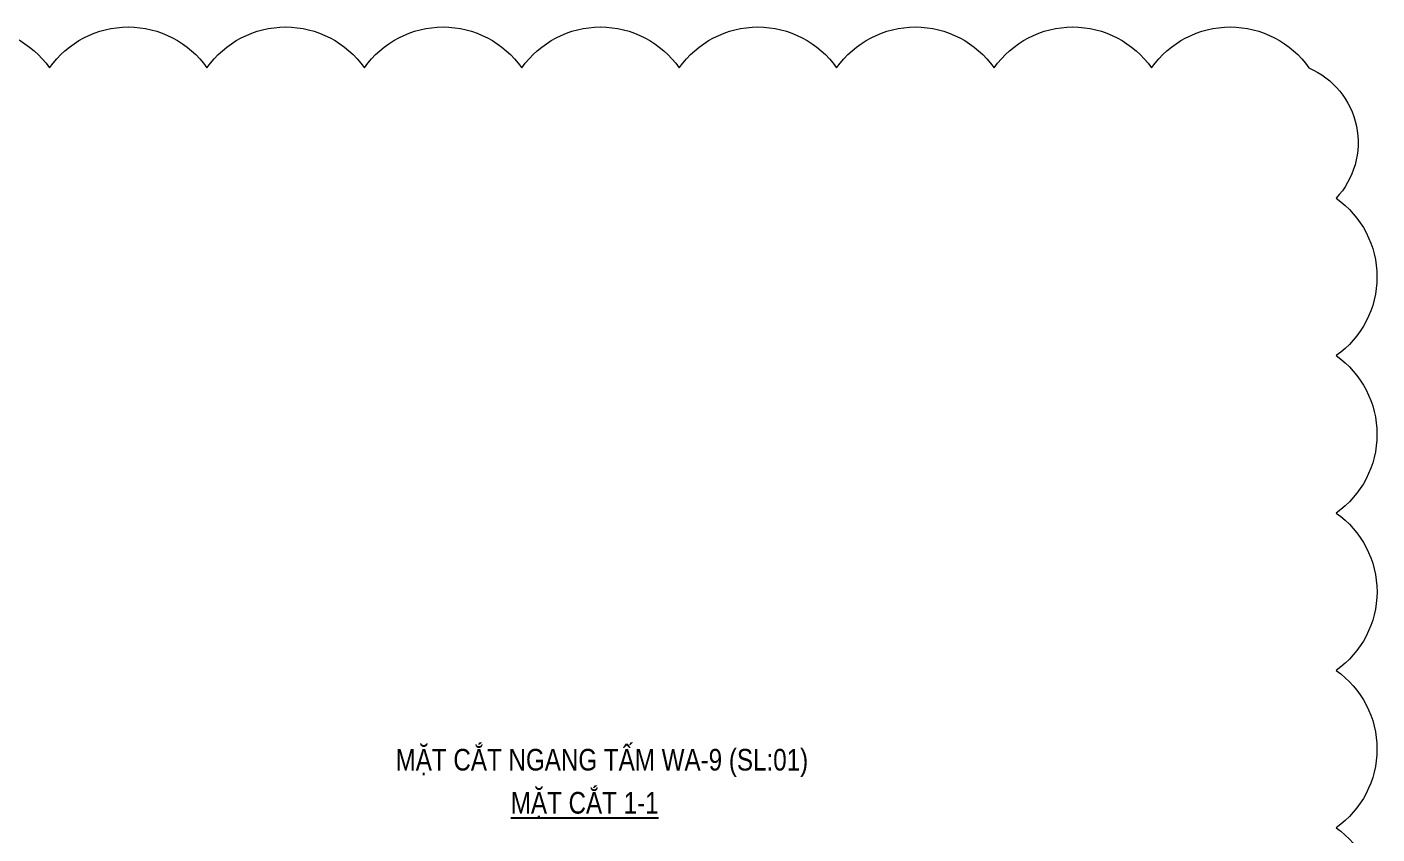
# Model space of a CAD drawing. Header units: millimetres. Extents: x -147841 to 368790, y -162721 to 84261.
# Drawn here: x 279553 to 288908, y -97092 to -91498 of the extents above; entities that cross this region are included whole.
import ezdxf
from ezdxf.enums import TextEntityAlignment as Align

# ---------------------------------------------------------------- set-up
doc = ezdxf.new("R2010")
doc.units = ezdxf.units.MM
doc.header["$LTSCALE"] = 1000
doc.header["$MEASUREMENT"] = 0
doc.layers.get('DEFPOINTS').update_dxf_attribs({"color": 5, "linetype": 'CONTINUOUS', "lineweight": 18})
doc.layers.add('KC-Text', color=31, linetype='CONTINUOUS')
doc.styles.add('ARIAL', font='arial.ttf', dxfattribs={"width": 0.7})

msp = doc.modelspace()

# ---------------------------------------------------------------- linework, layer by layer
at = {"layer": 'DEFPOINTS', "color": 1, "flags": 128}
msp.add_lwpolyline([(278617.96, -91781.93, -0.5205671), (279708.92, -91781.93, -0.5205671), (280799.88, -91781.93, -0.5205671), (281890.85, -91781.93, -0.5205671), (282981.81, -91781.93, -0.5205671), (284072.77, -91781.93, -0.5205671), (285163.74, -91781.93, -0.5205671), (286254.7, -91781.93, -0.5205671), (287345.66, -91781.93, -0.5205671), (288436.62, -91781.93, -0.5205671), (288624.21, -92685.31, -0.5205671), (288624.21, -93776.27, -0.5205671), (288624.21, -94867.23, -0.5205671), (288624.21, -95958.2, -0.5205671), (288624.21, -97049.16, -0.5205671), (288624.21, -98140.12, -0.5205671), (288624.21, -99231.09, -0.5205671), (288624.21, -100322.05, -0.5205671), (288624.21, -101413.01, -0.5205671), (288624.21, -102503.97, -0.5205671)], format="xyb", dxfattribs=at)

# ---------------------------------------------------------------- texts
at = {"layer": 'KC-Text', "color": 9, "style": 'ARIAL', "width": 0.8}
msp.add_text('MẶT CẮT NGANG TẤM WA-9 (SL:01)', height=150, dxfattribs=at).set_placement((283536.77, -96652.2), align=Align.CENTER)
at = {"layer": 'KC-Text', "color": 1, "style": 'ARIAL', "width": 0.8}
msp.add_text('%%UMẶT CẮT 1-1', height=150, dxfattribs=at).set_placement((283417.58, -96950.78), align=Align.CENTER)

doc.saveas('drawing.dxf')
